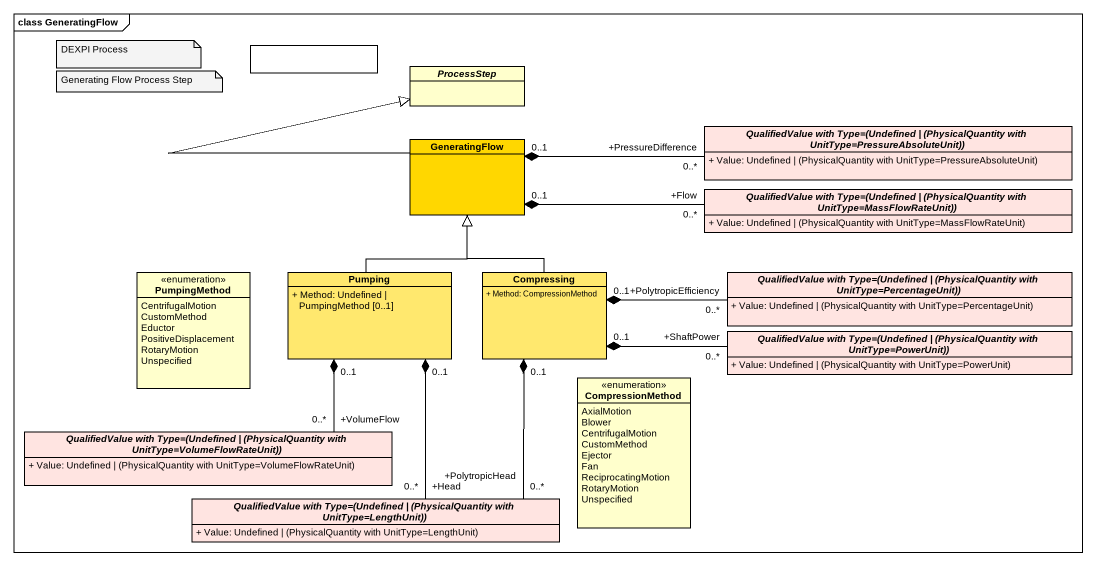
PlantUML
@startuml
mainframe class GeneratingFlow
allowmixing
hide circle
hide empty members
skinparam classAttributeIconSize 0
rectangle " " as rectangle1
abstract class ProcessStep
class GeneratingFlow #FFD700
abstract class "QualifiedValue with Type=(Undefined | (PhysicalQuantity with UnitType=PressureAbsoluteUnit))" as QualifiedValue_with_Type #FFE4E1 {
  {field} + Value: Undefined | (PhysicalQuantity with UnitType=PressureAbsoluteUnit)
}
abstract class "QualifiedValue with Type=(Undefined | (PhysicalQuantity with UnitType=MassFlowRateUnit))" as QualifiedValue_with_Type_2 #FFE4E1 {
  {field} + Value: Undefined | (PhysicalQuantity with UnitType=MassFlowRateUnit)
}
enum PumpingMethod {
  CentrifugalMotion
  CustomMethod
  Eductor
  PositiveDisplacement
  RotaryMotion
  Unspecified
}
class Pumping #FFE86E {
  + Method: Undefined | PumpingMethod [0..1]
}
class Compressing #FFE86E {
  + Method: CompressionMethod
}
abstract class "QualifiedValue with Type=(Undefined | (PhysicalQuantity with UnitType=PercentageUnit))" as QualifiedValue_with_Type_3 #FFE4E1 {
  {field} + Value: Undefined | (PhysicalQuantity with UnitType=PercentageUnit)
}
abstract class "QualifiedValue with Type=(Undefined | (PhysicalQuantity with UnitType=PowerUnit))" as QualifiedValue_with_Type_4 #FFE4E1 {
  {field} + Value: Undefined | (PhysicalQuantity with UnitType=PowerUnit)
}
enum CompressionMethod {
  AxialMotion
  Blower
  CentrifugalMotion
  CustomMethod
  Ejector
  Fan
  ReciprocatingMotion
  RotaryMotion
  Unspecified
}
abstract class "QualifiedValue with Type=(Undefined | (PhysicalQuantity with UnitType=VolumeFlowRateUnit))" as QualifiedValue_with_Type_5 #FFE4E1 {
  {field} + Value: Undefined | (PhysicalQuantity with UnitType=VolumeFlowRateUnit)
}
abstract class "QualifiedValue with Type=(Undefined | (PhysicalQuantity with UnitType=LengthUnit))" as QualifiedValue_with_Type_6 #FFE4E1 {
  {field} + Value: Undefined | (PhysicalQuantity with UnitType=LengthUnit)
}
GeneratingFlow -up-|> ProcessStep
GeneratingFlow "0..1" *-right- "+PressureDifference\n0..*" QualifiedValue_with_Type
GeneratingFlow "0..1" *-right- "+Flow\n0..*" QualifiedValue_with_Type_2
Pumping -up-|> GeneratingFlow
Pumping "0..1" *-- "+VolumeFlow\n0..*" QualifiedValue_with_Type_5
Pumping "0..1" *-- "+Head\n0..*" QualifiedValue_with_Type_6
Compressing -up-|> GeneratingFlow
Compressing "0..1" *-right- "+PolytropicEfficiency\n0..*" QualifiedValue_with_Type_3
Compressing "0..1" *-right- "+ShaftPower\n0..*" QualifiedValue_with_Type_4
Compressing "0..1" *-- "+PolytropicHead\n0..*" QualifiedValue_with_Type_6
note as N1
  DEXPI Process
end note
note as N2
  Generating Flow Process Step
end note
@enduml
